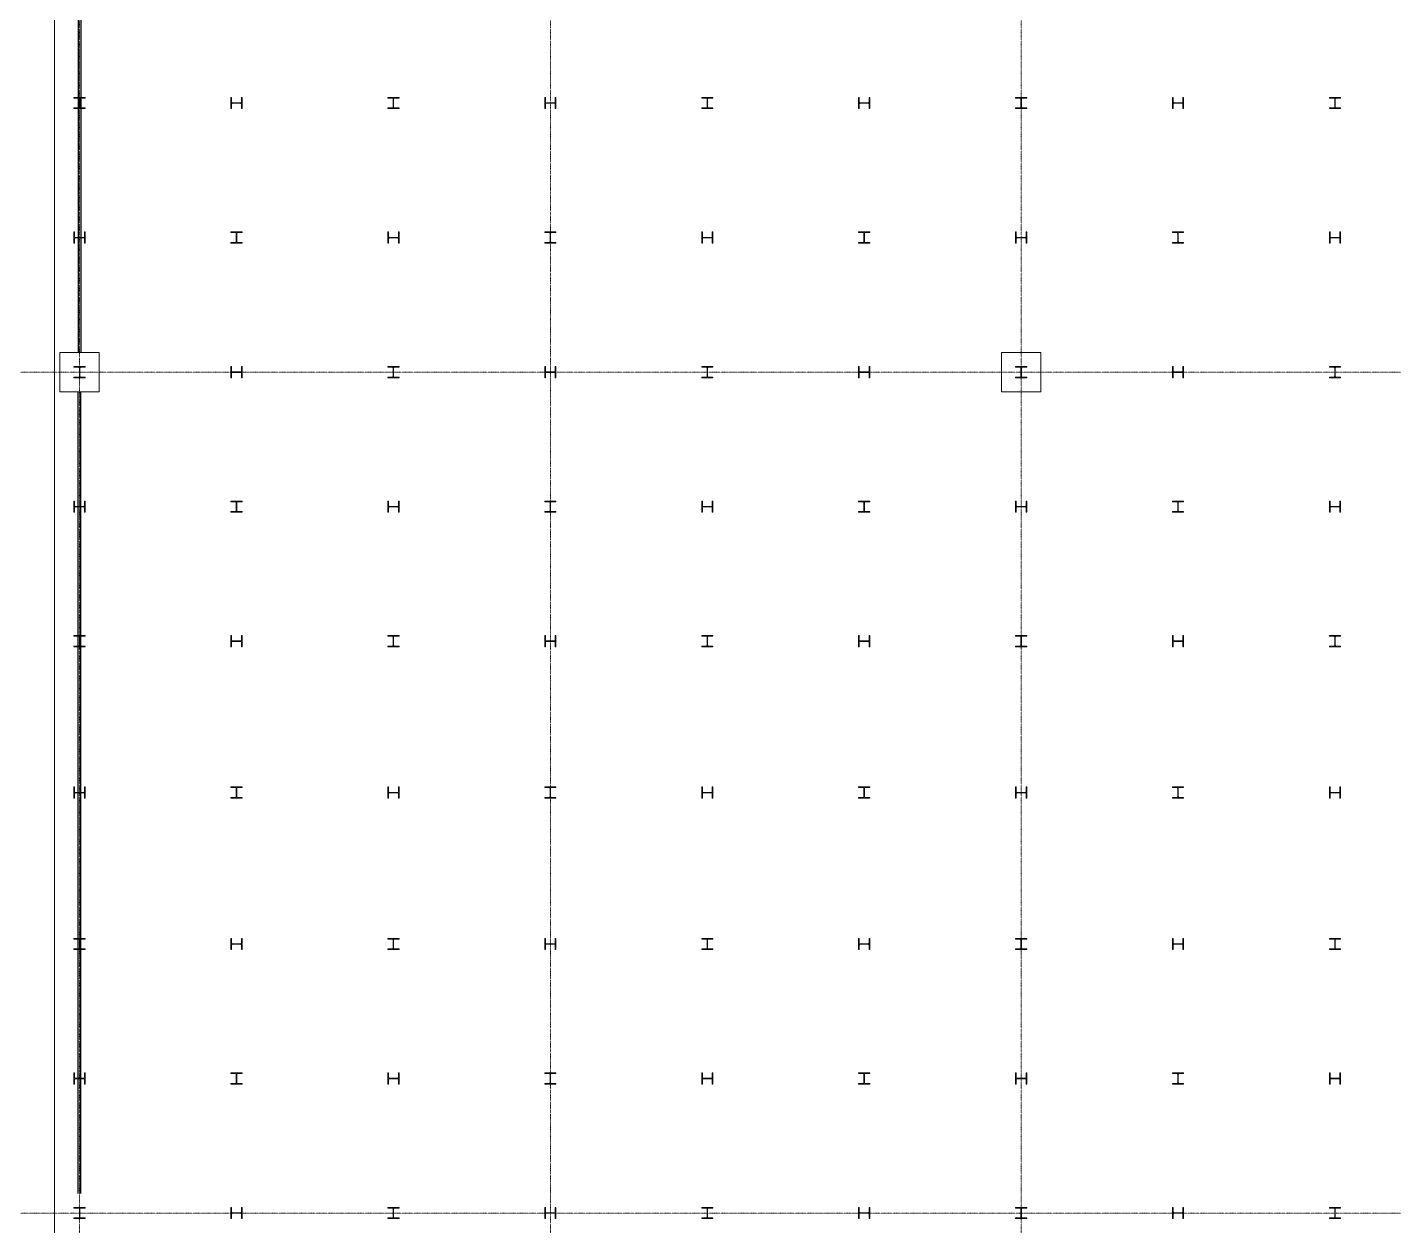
# Model space of a CAD drawing. Extents: x -32000 to 363140, y -29000 to 144266.
# Drawn here: x 175468 to 199847, y 44775 to 66150 of the extents above; entities that cross this region are included whole.
import ezdxf

# ---------------------------------------------------------------- set-up
doc = ezdxf.new("R2010")
doc.units = 0
doc.header["$LTSCALE"] = 10
doc.linetypes.add('H12PL25$0$HIDDEN', pattern=[0.4, 0.3, -0.1])
doc.linetypes.add('H12PL25$0$JJP_三點線', pattern=[0.9, 0.3, -0.15, 0, -0.15, 0, -0.15, 0, -0.15])
for name, color, linetype in [('H12PL25$0$A-ZONE', 252, 'Continuous'), ('H12PL25$0$S-COL', 252, 'Continuous'), ('H12PL25$0$S-GRID', 252, 'Continuous'), ('XFDP20$0$A-W-P3_(50K)', 2, 'Continuous')]:
    doc.layers.add(name, color=color, linetype=linetype)

# ---------------------------------------------------------------- blocks, each defined once
blk = doc.blocks.new('XFDP20')
at = {"layer": 'XFDP20$0$A-W-P3_(50K)', "ltscale": 0.5}
for p, q in [((176375, 74650), (176375, 60350)), ((176425, 74650), (176425, 60350)), ((176375, 45350), (176375, 59650)), ((176425, 45350), (176425, 59650))]:
    blk.add_line(p, q, dxfattribs=at)
blk = doc.blocks.new('H12PL25')
at = {"layer": 'H12PL25$0$A-ZONE', "linetype": 'H12PL25$0$HIDDEN', "lineweight": 0}
blk.add_lwpolyline([(175950, 86290), (175950, 350)], dxfattribs=at)
at = {"layer": 'H12PL25$0$S-COL', "lineweight": 0, "flags": 128}
for points in [[(176300, 64700), (176300, 64712), (176383, 64712, 0.41421356), (176396, 64725), (176396, 64875, 0.41421356), (176383, 64888), (176300, 64888), (176300, 64900), (176500, 64900), (176500, 64888), (176417, 64888, 0.41421356), (176404, 64875), (176404, 64725, 0.41421356), (176417, 64712), (176500, 64712), (176500, 64700)], [(179100, 64900), (179112, 64900), (179112, 64817, 0.41421356), (179125, 64804), (179275, 64804, 0.41421356), (179288, 64817), (179288, 64900), (179300, 64900), (179300, 64700), (179288, 64700), (179288, 64783, 0.41421356), (179275, 64796), (179125, 64796, 0.41421356), (179112, 64783), (179112, 64700), (179100, 64700)], [(181900, 64700), (181900, 64712), (181983, 64712, 0.41421356), (181996, 64725), (181996, 64875, 0.41421356), (181983, 64888), (181900, 64888), (181900, 64900), (182100, 64900), (182100, 64888), (182017, 64888, 0.41421356), (182004, 64875), (182004, 64725, 0.41421356), (182017, 64712), (182100, 64712), (182100, 64700)], [(184700, 64900), (184712, 64900), (184712, 64817, 0.41421356), (184725, 64804), (184875, 64804, 0.41421356), (184888, 64817), (184888, 64900), (184900, 64900), (184900, 64700), (184888, 64700), (184888, 64783, 0.41421356), (184875, 64796), (184725, 64796, 0.41421356), (184712, 64783), (184712, 64700), (184700, 64700)], [(187500, 64700), (187500, 64712), (187583, 64712, 0.41421356), (187596, 64725), (187596, 64875, 0.41421356), (187583, 64888), (187500, 64888), (187500, 64900), (187700, 64900), (187700, 64888), (187617, 64888, 0.41421356), (187604, 64875), (187604, 64725, 0.41421356), (187617, 64712), (187700, 64712), (187700, 64700)], [(190300, 64900), (190312, 64900), (190312, 64817, 0.41421356), (190325, 64804), (190475, 64804, 0.41421356), (190488, 64817), (190488, 64900), (190500, 64900), (190500, 64700), (190488, 64700), (190488, 64783, 0.41421356), (190475, 64796), (190325, 64796, 0.41421356), (190312, 64783), (190312, 64700), (190300, 64700)], [(193100, 64700), (193100, 64712), (193183, 64712, 0.41421356), (193196, 64725), (193196, 64875, 0.41421356), (193183, 64888), (193100, 64888), (193100, 64900), (193300, 64900), (193300, 64888), (193217, 64888, 0.41421356), (193204, 64875), (193204, 64725, 0.41421356), (193217, 64712), (193300, 64712), (193300, 64700)], [(195900, 64900), (195912, 64900), (195912, 64817, 0.41421356), (195925, 64804), (196075, 64804, 0.41421356), (196088, 64817), (196088, 64900), (196100, 64900), (196100, 64700), (196088, 64700), (196088, 64783, 0.41421356), (196075, 64796), (195925, 64796, 0.41421356), (195912, 64783), (195912, 64700), (195900, 64700)], [(198700, 64700), (198700, 64712), (198783, 64712, 0.41421356), (198796, 64725), (198796, 64875, 0.41421356), (198783, 64888), (198700, 64888), (198700, 64900), (198900, 64900), (198900, 64888), (198817, 64888, 0.41421356), (198804, 64875), (198804, 64725, 0.41421356), (198817, 64712), (198900, 64712), (198900, 64700)], [(176300, 62500), (176312, 62500), (176312, 62417, 0.41421356), (176325, 62404), (176475, 62404, 0.41421356), (176488, 62417), (176488, 62500), (176500, 62500), (176500, 62300), (176488, 62300), (176488, 62383, 0.41421356), (176475, 62396), (176325, 62396, 0.41421356), (176312, 62383), (176312, 62300), (176300, 62300)], [(179100, 62300), (179100, 62312), (179183, 62312, 0.41421356), (179196, 62325), (179196, 62475, 0.41421356), (179183, 62488), (179100, 62488), (179100, 62500), (179300, 62500), (179300, 62488), (179217, 62488, 0.41421356), (179204, 62475), (179204, 62325, 0.41421356), (179217, 62312), (179300, 62312), (179300, 62300)], [(181900, 62500), (181912, 62500), (181912, 62417, 0.41421356), (181925, 62404), (182075, 62404, 0.41421356), (182088, 62417), (182088, 62500), (182100, 62500), (182100, 62300), (182088, 62300), (182088, 62383, 0.41421356), (182075, 62396), (181925, 62396, 0.41421356), (181912, 62383), (181912, 62300), (181900, 62300)], [(184700, 62300), (184700, 62312), (184783, 62312, 0.41421356), (184796, 62325), (184796, 62475, 0.41421356), (184783, 62488), (184700, 62488), (184700, 62500), (184900, 62500), (184900, 62488), (184817, 62488, 0.41421356), (184804, 62475), (184804, 62325, 0.41421356), (184817, 62312), (184900, 62312), (184900, 62300)], [(187500, 62500), (187512, 62500), (187512, 62417, 0.41421356), (187525, 62404), (187675, 62404, 0.41421356), (187688, 62417), (187688, 62500), (187700, 62500), (187700, 62300), (187688, 62300), (187688, 62383, 0.41421356), (187675, 62396), (187525, 62396, 0.41421356), (187512, 62383), (187512, 62300), (187500, 62300)], [(190300, 62300), (190300, 62312), (190383, 62312, 0.41421356), (190396, 62325), (190396, 62475, 0.41421356), (190383, 62488), (190300, 62488), (190300, 62500), (190500, 62500), (190500, 62488), (190417, 62488, 0.41421356), (190404, 62475), (190404, 62325, 0.41421356), (190417, 62312), (190500, 62312), (190500, 62300)], [(193100, 62500), (193112, 62500), (193112, 62417, 0.41421356), (193125, 62404), (193275, 62404, 0.41421356), (193288, 62417), (193288, 62500), (193300, 62500), (193300, 62300), (193288, 62300), (193288, 62383, 0.41421356), (193275, 62396), (193125, 62396, 0.41421356), (193112, 62383), (193112, 62300), (193100, 62300)], [(195900, 62300), (195900, 62312), (195983, 62312, 0.41421356), (195996, 62325), (195996, 62475, 0.41421356), (195983, 62488), (195900, 62488), (195900, 62500), (196100, 62500), (196100, 62488), (196017, 62488, 0.41421356), (196004, 62475), (196004, 62325, 0.41421356), (196017, 62312), (196100, 62312), (196100, 62300)], [(198700, 62500), (198712, 62500), (198712, 62417, 0.41421356), (198725, 62404), (198875, 62404, 0.41421356), (198888, 62417), (198888, 62500), (198900, 62500), (198900, 62300), (198888, 62300), (198888, 62383, 0.41421356), (198875, 62396), (198725, 62396, 0.41421356), (198712, 62383), (198712, 62300), (198700, 62300)], [(176300, 59900), (176300, 59912), (176383, 59912, 0.41421356), (176396, 59925), (176396, 60075, 0.41421356), (176383, 60088), (176300, 60088), (176300, 60100), (176500, 60100), (176500, 60088), (176417, 60088, 0.41421356), (176404, 60075), (176404, 59925, 0.41421356), (176417, 59912), (176500, 59912), (176500, 59900)], [(179100, 60100), (179112, 60100), (179112, 60017, 0.41421356), (179125, 60004), (179275, 60004, 0.41421356), (179288, 60017), (179288, 60100), (179300, 60100), (179300, 59900), (179288, 59900), (179288, 59983, 0.41421356), (179275, 59996), (179125, 59996, 0.41421356), (179112, 59983), (179112, 59900), (179100, 59900)], [(181900, 59900), (181900, 59912), (181983, 59912, 0.41421356), (181996, 59925), (181996, 60075, 0.41421356), (181983, 60088), (181900, 60088), (181900, 60100), (182100, 60100), (182100, 60088), (182017, 60088, 0.41421356), (182004, 60075), (182004, 59925, 0.41421356), (182017, 59912), (182100, 59912), (182100, 59900)], [(184700, 60100), (184712, 60100), (184712, 60017, 0.41421356), (184725, 60004), (184875, 60004, 0.41421356), (184888, 60017), (184888, 60100), (184900, 60100), (184900, 59900), (184888, 59900), (184888, 59983, 0.41421356), (184875, 59996), (184725, 59996, 0.41421356), (184712, 59983), (184712, 59900), (184700, 59900)], [(187500, 59900), (187500, 59912), (187583, 59912, 0.41421356), (187596, 59925), (187596, 60075, 0.41421356), (187583, 60088), (187500, 60088), (187500, 60100), (187700, 60100), (187700, 60088), (187617, 60088, 0.41421356), (187604, 60075), (187604, 59925, 0.41421356), (187617, 59912), (187700, 59912), (187700, 59900)], [(190300, 60100), (190312, 60100), (190312, 60017, 0.41421356), (190325, 60004), (190475, 60004, 0.41421356), (190488, 60017), (190488, 60100), (190500, 60100), (190500, 59900), (190488, 59900), (190488, 59983, 0.41421356), (190475, 59996), (190325, 59996, 0.41421356), (190312, 59983), (190312, 59900), (190300, 59900)], [(193100, 59900), (193100, 59912), (193183, 59912, 0.41421356), (193196, 59925), (193196, 60075, 0.41421356), (193183, 60088), (193100, 60088), (193100, 60100), (193300, 60100), (193300, 60088), (193217, 60088, 0.41421356), (193204, 60075), (193204, 59925, 0.41421356), (193217, 59912), (193300, 59912), (193300, 59900)], [(195900, 60100), (195912, 60100), (195912, 60017, 0.41421356), (195925, 60004), (196075, 60004, 0.41421356), (196088, 60017), (196088, 60100), (196100, 60100), (196100, 59900), (196088, 59900), (196088, 59983, 0.41421356), (196075, 59996), (195925, 59996, 0.41421356), (195912, 59983), (195912, 59900), (195900, 59900)], [(198700, 59900), (198700, 59912), (198783, 59912, 0.41421356), (198796, 59925), (198796, 60075, 0.41421356), (198783, 60088), (198700, 60088), (198700, 60100), (198900, 60100), (198900, 60088), (198817, 60088, 0.41421356), (198804, 60075), (198804, 59925, 0.41421356), (198817, 59912), (198900, 59912), (198900, 59900)], [(176300, 57700), (176312, 57700), (176312, 57617, 0.41421356), (176325, 57604), (176475, 57604, 0.41421356), (176488, 57617), (176488, 57700), (176500, 57700), (176500, 57500), (176488, 57500), (176488, 57583, 0.41421356), (176475, 57596), (176325, 57596, 0.41421356), (176312, 57583), (176312, 57500), (176300, 57500)], [(179100, 57500), (179100, 57512), (179183, 57512, 0.41421356), (179196, 57525), (179196, 57675, 0.41421356), (179183, 57688), (179100, 57688), (179100, 57700), (179300, 57700), (179300, 57688), (179217, 57688, 0.41421356), (179204, 57675), (179204, 57525, 0.41421356), (179217, 57512), (179300, 57512), (179300, 57500)], [(181900, 57700), (181912, 57700), (181912, 57617, 0.41421356), (181925, 57604), (182075, 57604, 0.41421356), (182088, 57617), (182088, 57700), (182100, 57700), (182100, 57500), (182088, 57500), (182088, 57583, 0.41421356), (182075, 57596), (181925, 57596, 0.41421356), (181912, 57583), (181912, 57500), (181900, 57500)], [(184700, 57500), (184700, 57512), (184783, 57512, 0.41421356), (184796, 57525), (184796, 57675, 0.41421356), (184783, 57688), (184700, 57688), (184700, 57700), (184900, 57700), (184900, 57688), (184817, 57688, 0.41421356), (184804, 57675), (184804, 57525, 0.41421356), (184817, 57512), (184900, 57512), (184900, 57500)], [(187500, 57700), (187512, 57700), (187512, 57617, 0.41421356), (187525, 57604), (187675, 57604, 0.41421356), (187688, 57617), (187688, 57700), (187700, 57700), (187700, 57500), (187688, 57500), (187688, 57583, 0.41421356), (187675, 57596), (187525, 57596, 0.41421356), (187512, 57583), (187512, 57500), (187500, 57500)], [(190300, 57500), (190300, 57512), (190383, 57512, 0.41421356), (190396, 57525), (190396, 57675, 0.41421356), (190383, 57688), (190300, 57688), (190300, 57700), (190500, 57700), (190500, 57688), (190417, 57688, 0.41421356), (190404, 57675), (190404, 57525, 0.41421356), (190417, 57512), (190500, 57512), (190500, 57500)], [(193100, 57700), (193112, 57700), (193112, 57617, 0.41421356), (193125, 57604), (193275, 57604, 0.41421356), (193288, 57617), (193288, 57700), (193300, 57700), (193300, 57500), (193288, 57500), (193288, 57583, 0.41421356), (193275, 57596), (193125, 57596, 0.41421356), (193112, 57583), (193112, 57500), (193100, 57500)], [(195900, 57500), (195900, 57512), (195983, 57512, 0.41421356), (195996, 57525), (195996, 57675, 0.41421356), (195983, 57688), (195900, 57688), (195900, 57700), (196100, 57700), (196100, 57688), (196017, 57688, 0.41421356), (196004, 57675), (196004, 57525, 0.41421356), (196017, 57512), (196100, 57512), (196100, 57500)], [(198700, 57700), (198712, 57700), (198712, 57617, 0.41421356), (198725, 57604), (198875, 57604, 0.41421356), (198888, 57617), (198888, 57700), (198900, 57700), (198900, 57500), (198888, 57500), (198888, 57583, 0.41421356), (198875, 57596), (198725, 57596, 0.41421356), (198712, 57583), (198712, 57500), (198700, 57500)], [(176300, 55100), (176300, 55112), (176383, 55112, 0.41421356), (176396, 55125), (176396, 55275, 0.41421356), (176383, 55288), (176300, 55288), (176300, 55300), (176500, 55300), (176500, 55288), (176417, 55288, 0.41421356), (176404, 55275), (176404, 55125, 0.41421356), (176417, 55112), (176500, 55112), (176500, 55100)], [(179100, 55300), (179112, 55300), (179112, 55217, 0.41421356), (179125, 55204), (179275, 55204, 0.41421356), (179288, 55217), (179288, 55300), (179300, 55300), (179300, 55100), (179288, 55100), (179288, 55183, 0.41421356), (179275, 55196), (179125, 55196, 0.41421356), (179112, 55183), (179112, 55100), (179100, 55100)], [(181900, 55100), (181900, 55112), (181983, 55112, 0.41421356), (181996, 55125), (181996, 55275, 0.41421356), (181983, 55288), (181900, 55288), (181900, 55300), (182100, 55300), (182100, 55288), (182017, 55288, 0.41421356), (182004, 55275), (182004, 55125, 0.41421356), (182017, 55112), (182100, 55112), (182100, 55100)], [(184700, 55300), (184712, 55300), (184712, 55217, 0.41421356), (184725, 55204), (184875, 55204, 0.41421356), (184888, 55217), (184888, 55300), (184900, 55300), (184900, 55100), (184888, 55100), (184888, 55183, 0.41421356), (184875, 55196), (184725, 55196, 0.41421356), (184712, 55183), (184712, 55100), (184700, 55100)], [(187500, 55100), (187500, 55112), (187583, 55112, 0.41421356), (187596, 55125), (187596, 55275, 0.41421356), (187583, 55288), (187500, 55288), (187500, 55300), (187700, 55300), (187700, 55288), (187617, 55288, 0.41421356), (187604, 55275), (187604, 55125, 0.41421356), (187617, 55112), (187700, 55112), (187700, 55100)], [(190300, 55300), (190312, 55300), (190312, 55217, 0.41421356), (190325, 55204), (190475, 55204, 0.41421356), (190488, 55217), (190488, 55300), (190500, 55300), (190500, 55100), (190488, 55100), (190488, 55183, 0.41421356), (190475, 55196), (190325, 55196, 0.41421356), (190312, 55183), (190312, 55100), (190300, 55100)], [(193100, 55100), (193100, 55112), (193183, 55112, 0.41421356), (193196, 55125), (193196, 55275, 0.41421356), (193183, 55288), (193100, 55288), (193100, 55300), (193300, 55300), (193300, 55288), (193217, 55288, 0.41421356), (193204, 55275), (193204, 55125, 0.41421356), (193217, 55112), (193300, 55112), (193300, 55100)], [(195900, 55300), (195912, 55300), (195912, 55217, 0.41421356), (195925, 55204), (196075, 55204, 0.41421356), (196088, 55217), (196088, 55300), (196100, 55300), (196100, 55100), (196088, 55100), (196088, 55183, 0.41421356), (196075, 55196), (195925, 55196, 0.41421356), (195912, 55183), (195912, 55100), (195900, 55100)], [(198700, 55100), (198700, 55112), (198783, 55112, 0.41421356), (198796, 55125), (198796, 55275, 0.41421356), (198783, 55288), (198700, 55288), (198700, 55300), (198900, 55300), (198900, 55288), (198817, 55288, 0.41421356), (198804, 55275), (198804, 55125, 0.41421356), (198817, 55112), (198900, 55112), (198900, 55100)], [(176300, 52600), (176312, 52600), (176312, 52517, 0.41421356), (176325, 52504), (176475, 52504, 0.41421356), (176488, 52517), (176488, 52600), (176500, 52600), (176500, 52400), (176488, 52400), (176488, 52483, 0.41421356), (176475, 52496), (176325, 52496, 0.41421356), (176312, 52483), (176312, 52400), (176300, 52400)], [(179100, 52400), (179100, 52412), (179183, 52412, 0.41421356), (179196, 52425), (179196, 52575, 0.41421356), (179183, 52588), (179100, 52588), (179100, 52600), (179300, 52600), (179300, 52588), (179217, 52588, 0.41421356), (179204, 52575), (179204, 52425, 0.41421356), (179217, 52412), (179300, 52412), (179300, 52400)], [(181900, 52600), (181912, 52600), (181912, 52517, 0.41421356), (181925, 52504), (182075, 52504, 0.41421356), (182088, 52517), (182088, 52600), (182100, 52600), (182100, 52400), (182088, 52400), (182088, 52483, 0.41421356), (182075, 52496), (181925, 52496, 0.41421356), (181912, 52483), (181912, 52400), (181900, 52400)], [(184700, 52400), (184700, 52412), (184783, 52412, 0.41421356), (184796, 52425), (184796, 52575, 0.41421356), (184783, 52588), (184700, 52588), (184700, 52600), (184900, 52600), (184900, 52588), (184817, 52588, 0.41421356), (184804, 52575), (184804, 52425, 0.41421356), (184817, 52412), (184900, 52412), (184900, 52400)], [(187500, 52600), (187512, 52600), (187512, 52517, 0.41421356), (187525, 52504), (187675, 52504, 0.41421356), (187688, 52517), (187688, 52600), (187700, 52600), (187700, 52400), (187688, 52400), (187688, 52483, 0.41421356), (187675, 52496), (187525, 52496, 0.41421356), (187512, 52483), (187512, 52400), (187500, 52400)], [(190300, 52400), (190300, 52412), (190383, 52412, 0.41421356), (190396, 52425), (190396, 52575, 0.41421356), (190383, 52588), (190300, 52588), (190300, 52600), (190500, 52600), (190500, 52588), (190417, 52588, 0.41421356), (190404, 52575), (190404, 52425, 0.41421356), (190417, 52412), (190500, 52412), (190500, 52400)], [(193100, 52600), (193112, 52600), (193112, 52517, 0.41421356), (193125, 52504), (193275, 52504, 0.41421356), (193288, 52517), (193288, 52600), (193300, 52600), (193300, 52400), (193288, 52400), (193288, 52483, 0.41421356), (193275, 52496), (193125, 52496, 0.41421356), (193112, 52483), (193112, 52400), (193100, 52400)], [(195900, 52400), (195900, 52412), (195983, 52412, 0.41421356), (195996, 52425), (195996, 52575, 0.41421356), (195983, 52588), (195900, 52588), (195900, 52600), (196100, 52600), (196100, 52588), (196017, 52588, 0.41421356), (196004, 52575), (196004, 52425, 0.41421356), (196017, 52412), (196100, 52412), (196100, 52400)], [(198700, 52600), (198712, 52600), (198712, 52517, 0.41421356), (198725, 52504), (198875, 52504, 0.41421356), (198888, 52517), (198888, 52600), (198900, 52600), (198900, 52400), (198888, 52400), (198888, 52483, 0.41421356), (198875, 52496), (198725, 52496, 0.41421356), (198712, 52483), (198712, 52400), (198700, 52400)], [(176300, 49700), (176300, 49712), (176383, 49712, 0.41421356), (176396, 49725), (176396, 49875, 0.41421356), (176383, 49888), (176300, 49888), (176300, 49900), (176500, 49900), (176500, 49888), (176417, 49888, 0.41421356), (176404, 49875), (176404, 49725, 0.41421356), (176417, 49712), (176500, 49712), (176500, 49700)], [(179100, 49900), (179112, 49900), (179112, 49817, 0.41421356), (179125, 49804), (179275, 49804, 0.41421356), (179288, 49817), (179288, 49900), (179300, 49900), (179300, 49700), (179288, 49700), (179288, 49783, 0.41421356), (179275, 49796), (179125, 49796, 0.41421356), (179112, 49783), (179112, 49700), (179100, 49700)], [(181900, 49700), (181900, 49712), (181983, 49712, 0.41421356), (181996, 49725), (181996, 49875, 0.41421356), (181983, 49888), (181900, 49888), (181900, 49900), (182100, 49900), (182100, 49888), (182017, 49888, 0.41421356), (182004, 49875), (182004, 49725, 0.41421356), (182017, 49712), (182100, 49712), (182100, 49700)], [(184700, 49900), (184712, 49900), (184712, 49817, 0.41421356), (184725, 49804), (184875, 49804, 0.41421356), (184888, 49817), (184888, 49900), (184900, 49900), (184900, 49700), (184888, 49700), (184888, 49783, 0.41421356), (184875, 49796), (184725, 49796, 0.41421356), (184712, 49783), (184712, 49700), (184700, 49700)], [(187500, 49700), (187500, 49712), (187583, 49712, 0.41421356), (187596, 49725), (187596, 49875, 0.41421356), (187583, 49888), (187500, 49888), (187500, 49900), (187700, 49900), (187700, 49888), (187617, 49888, 0.41421356), (187604, 49875), (187604, 49725, 0.41421356), (187617, 49712), (187700, 49712), (187700, 49700)], [(190300, 49900), (190312, 49900), (190312, 49817, 0.41421356), (190325, 49804), (190475, 49804, 0.41421356), (190488, 49817), (190488, 49900), (190500, 49900), (190500, 49700), (190488, 49700), (190488, 49783, 0.41421356), (190475, 49796), (190325, 49796, 0.41421356), (190312, 49783), (190312, 49700), (190300, 49700)], [(193100, 49700), (193100, 49712), (193183, 49712, 0.41421356), (193196, 49725), (193196, 49875, 0.41421356), (193183, 49888), (193100, 49888), (193100, 49900), (193300, 49900), (193300, 49888), (193217, 49888, 0.41421356), (193204, 49875), (193204, 49725, 0.41421356), (193217, 49712), (193300, 49712), (193300, 49700)], [(195900, 49900), (195912, 49900), (195912, 49817, 0.41421356), (195925, 49804), (196075, 49804, 0.41421356), (196088, 49817), (196088, 49900), (196100, 49900), (196100, 49700), (196088, 49700), (196088, 49783, 0.41421356), (196075, 49796), (195925, 49796, 0.41421356), (195912, 49783), (195912, 49700), (195900, 49700)], [(198700, 49700), (198700, 49712), (198783, 49712, 0.41421356), (198796, 49725), (198796, 49875, 0.41421356), (198783, 49888), (198700, 49888), (198700, 49900), (198900, 49900), (198900, 49888), (198817, 49888, 0.41421356), (198804, 49875), (198804, 49725, 0.41421356), (198817, 49712), (198900, 49712), (198900, 49700)], [(176300, 47500), (176312, 47500), (176312, 47417, 0.41421356), (176325, 47404), (176475, 47404, 0.41421356), (176488, 47417), (176488, 47500), (176500, 47500), (176500, 47300), (176488, 47300), (176488, 47383, 0.41421356), (176475, 47396), (176325, 47396, 0.41421356), (176312, 47383), (176312, 47300), (176300, 47300)], [(179100, 47300), (179100, 47312), (179183, 47312, 0.41421356), (179196, 47325), (179196, 47475, 0.41421356), (179183, 47488), (179100, 47488), (179100, 47500), (179300, 47500), (179300, 47488), (179217, 47488, 0.41421356), (179204, 47475), (179204, 47325, 0.41421356), (179217, 47312), (179300, 47312), (179300, 47300)], [(181900, 47500), (181912, 47500), (181912, 47417, 0.41421356), (181925, 47404), (182075, 47404, 0.41421356), (182088, 47417), (182088, 47500), (182100, 47500), (182100, 47300), (182088, 47300), (182088, 47383, 0.41421356), (182075, 47396), (181925, 47396, 0.41421356), (181912, 47383), (181912, 47300), (181900, 47300)], [(184700, 47300), (184700, 47312), (184783, 47312, 0.41421356), (184796, 47325), (184796, 47475, 0.41421356), (184783, 47488), (184700, 47488), (184700, 47500), (184900, 47500), (184900, 47488), (184817, 47488, 0.41421356), (184804, 47475), (184804, 47325, 0.41421356), (184817, 47312), (184900, 47312), (184900, 47300)], [(187500, 47500), (187512, 47500), (187512, 47417, 0.41421356), (187525, 47404), (187675, 47404, 0.41421356), (187688, 47417), (187688, 47500), (187700, 47500), (187700, 47300), (187688, 47300), (187688, 47383, 0.41421356), (187675, 47396), (187525, 47396, 0.41421356), (187512, 47383), (187512, 47300), (187500, 47300)], [(190300, 47300), (190300, 47312), (190383, 47312, 0.41421356), (190396, 47325), (190396, 47475, 0.41421356), (190383, 47488), (190300, 47488), (190300, 47500), (190500, 47500), (190500, 47488), (190417, 47488, 0.41421356), (190404, 47475), (190404, 47325, 0.41421356), (190417, 47312), (190500, 47312), (190500, 47300)], [(193100, 47500), (193112, 47500), (193112, 47417, 0.41421356), (193125, 47404), (193275, 47404, 0.41421356), (193288, 47417), (193288, 47500), (193300, 47500), (193300, 47300), (193288, 47300), (193288, 47383, 0.41421356), (193275, 47396), (193125, 47396, 0.41421356), (193112, 47383), (193112, 47300), (193100, 47300)], [(195900, 47300), (195900, 47312), (195983, 47312, 0.41421356), (195996, 47325), (195996, 47475, 0.41421356), (195983, 47488), (195900, 47488), (195900, 47500), (196100, 47500), (196100, 47488), (196017, 47488, 0.41421356), (196004, 47475), (196004, 47325, 0.41421356), (196017, 47312), (196100, 47312), (196100, 47300)], [(198700, 47500), (198712, 47500), (198712, 47417, 0.41421356), (198725, 47404), (198875, 47404, 0.41421356), (198888, 47417), (198888, 47500), (198900, 47500), (198900, 47300), (198888, 47300), (198888, 47383, 0.41421356), (198875, 47396), (198725, 47396, 0.41421356), (198712, 47383), (198712, 47300), (198700, 47300)], [(176300, 44900), (176300, 44912), (176383, 44912, 0.41421356), (176396, 44925), (176396, 45075, 0.41421356), (176383, 45088), (176300, 45088), (176300, 45100), (176500, 45100), (176500, 45088), (176417, 45088, 0.41421356), (176404, 45075), (176404, 44925, 0.41421356), (176417, 44912), (176500, 44912), (176500, 44900)], [(179100, 45100), (179112, 45100), (179112, 45017, 0.41421356), (179125, 45004), (179275, 45004, 0.41421356), (179288, 45017), (179288, 45100), (179300, 45100), (179300, 44900), (179288, 44900), (179288, 44983, 0.41421356), (179275, 44996), (179125, 44996, 0.41421356), (179112, 44983), (179112, 44900), (179100, 44900)], [(181900, 44900), (181900, 44912), (181983, 44912, 0.41421356), (181996, 44925), (181996, 45075, 0.41421356), (181983, 45088), (181900, 45088), (181900, 45100), (182100, 45100), (182100, 45088), (182017, 45088, 0.41421356), (182004, 45075), (182004, 44925, 0.41421356), (182017, 44912), (182100, 44912), (182100, 44900)], [(184700, 45100), (184712, 45100), (184712, 45017, 0.41421356), (184725, 45004), (184875, 45004, 0.41421356), (184888, 45017), (184888, 45100), (184900, 45100), (184900, 44900), (184888, 44900), (184888, 44983, 0.41421356), (184875, 44996), (184725, 44996, 0.41421356), (184712, 44983), (184712, 44900), (184700, 44900)], [(187500, 44900), (187500, 44912), (187583, 44912, 0.41421356), (187596, 44925), (187596, 45075, 0.41421356), (187583, 45088), (187500, 45088), (187500, 45100), (187700, 45100), (187700, 45088), (187617, 45088, 0.41421356), (187604, 45075), (187604, 44925, 0.41421356), (187617, 44912), (187700, 44912), (187700, 44900)], [(190300, 45100), (190312, 45100), (190312, 45017, 0.41421356), (190325, 45004), (190475, 45004, 0.41421356), (190488, 45017), (190488, 45100), (190500, 45100), (190500, 44900), (190488, 44900), (190488, 44983, 0.41421356), (190475, 44996), (190325, 44996, 0.41421356), (190312, 44983), (190312, 44900), (190300, 44900)], [(193100, 44900), (193100, 44912), (193183, 44912, 0.41421356), (193196, 44925), (193196, 45075, 0.41421356), (193183, 45088), (193100, 45088), (193100, 45100), (193300, 45100), (193300, 45088), (193217, 45088, 0.41421356), (193204, 45075), (193204, 44925, 0.41421356), (193217, 44912), (193300, 44912), (193300, 44900)], [(195900, 45100), (195912, 45100), (195912, 45017, 0.41421356), (195925, 45004), (196075, 45004, 0.41421356), (196088, 45017), (196088, 45100), (196100, 45100), (196100, 44900), (196088, 44900), (196088, 44983, 0.41421356), (196075, 44996), (195925, 44996, 0.41421356), (195912, 44983), (195912, 44900), (195900, 44900)], [(198700, 44900), (198700, 44912), (198783, 44912, 0.41421356), (198796, 44925), (198796, 45075, 0.41421356), (198783, 45088), (198700, 45088), (198700, 45100), (198900, 45100), (198900, 45088), (198817, 45088, 0.41421356), (198804, 45075), (198804, 44925, 0.41421356), (198817, 44912), (198900, 44912), (198900, 44900)]]:
    blk.add_lwpolyline(points, format="xyb", close=True, dxfattribs=at)
for points in [[(176050, 59650), (176750, 59650), (176750, 60350), (176050, 60350)], [(192850, 59650), (193550, 59650), (193550, 60350), (192850, 60350)]]:
    blk.add_lwpolyline(points, close=True, dxfattribs=at)
at = {"layer": 'H12PL25$0$S-GRID', "linetype": 'H12PL25$0$JJP_三點線', "lineweight": 0}
for p, q in [((176400, 128250), (176400, -28000)), ((184800, 128250), (184800, -28000)), ((193200, 128250), (193200, -28000)), ((-29000, 60000), (289600, 60000)), ((-29000, 45000), (289600, 45000))]:
    blk.add_line(p, q, dxfattribs=at)
blk.add_blockref('XFDP20', (0, 0))

msp = doc.modelspace()

# ---------------------------------------------------------------- block references
msp.add_blockref('H12PL25', (0, 0))

doc.saveas('drawing.dxf')
